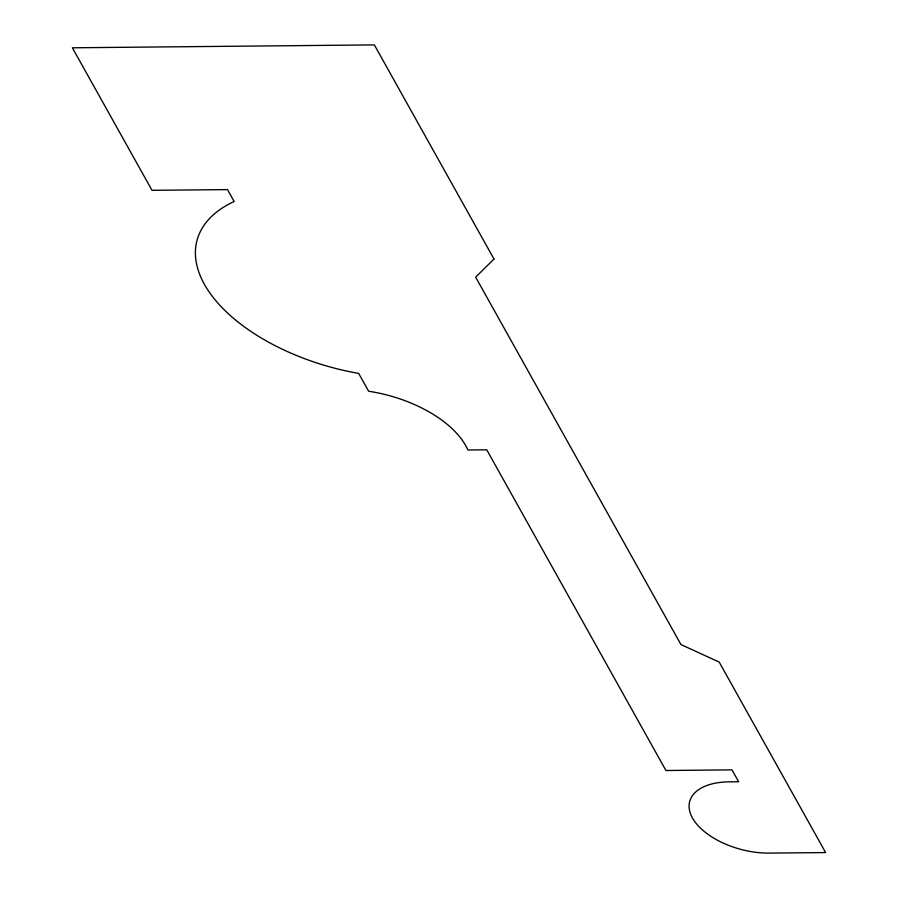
<?xml version="1.0" encoding="UTF-8"?>
<svg xmlns="http://www.w3.org/2000/svg" width="898" height="898" viewBox="0 0 898 898"><rect width="100%" height="100%" fill="white"/><g stroke="black" fill="none" stroke-linecap="round" stroke-linejoin="round"><path stroke-width="1.35" d="M494.001 259.051L475.648 277.145L680.931 644.54L719.197 662.084L825.621 852.561L769.002 853.1A61.524 32.968 15.1 0 1 692.481 818.011A61.524 32.968 15.1 0 1 729.187 781.832L738.627 781.743L731.982 769.867L665.934 770.506L486.75 449.808L467.869 449.999A98.612 52.836 15.1 0 0 368.629 391.236L358.684 373.422A163.537 87.622 15.1 0 1 210.671 294.095A163.537 87.622 15.1 0 1 234.142 201.478L227.508 189.601L152.009 190.32L72.379 47.796L374.343 44.9L494.001 259.051"/></g></svg>
